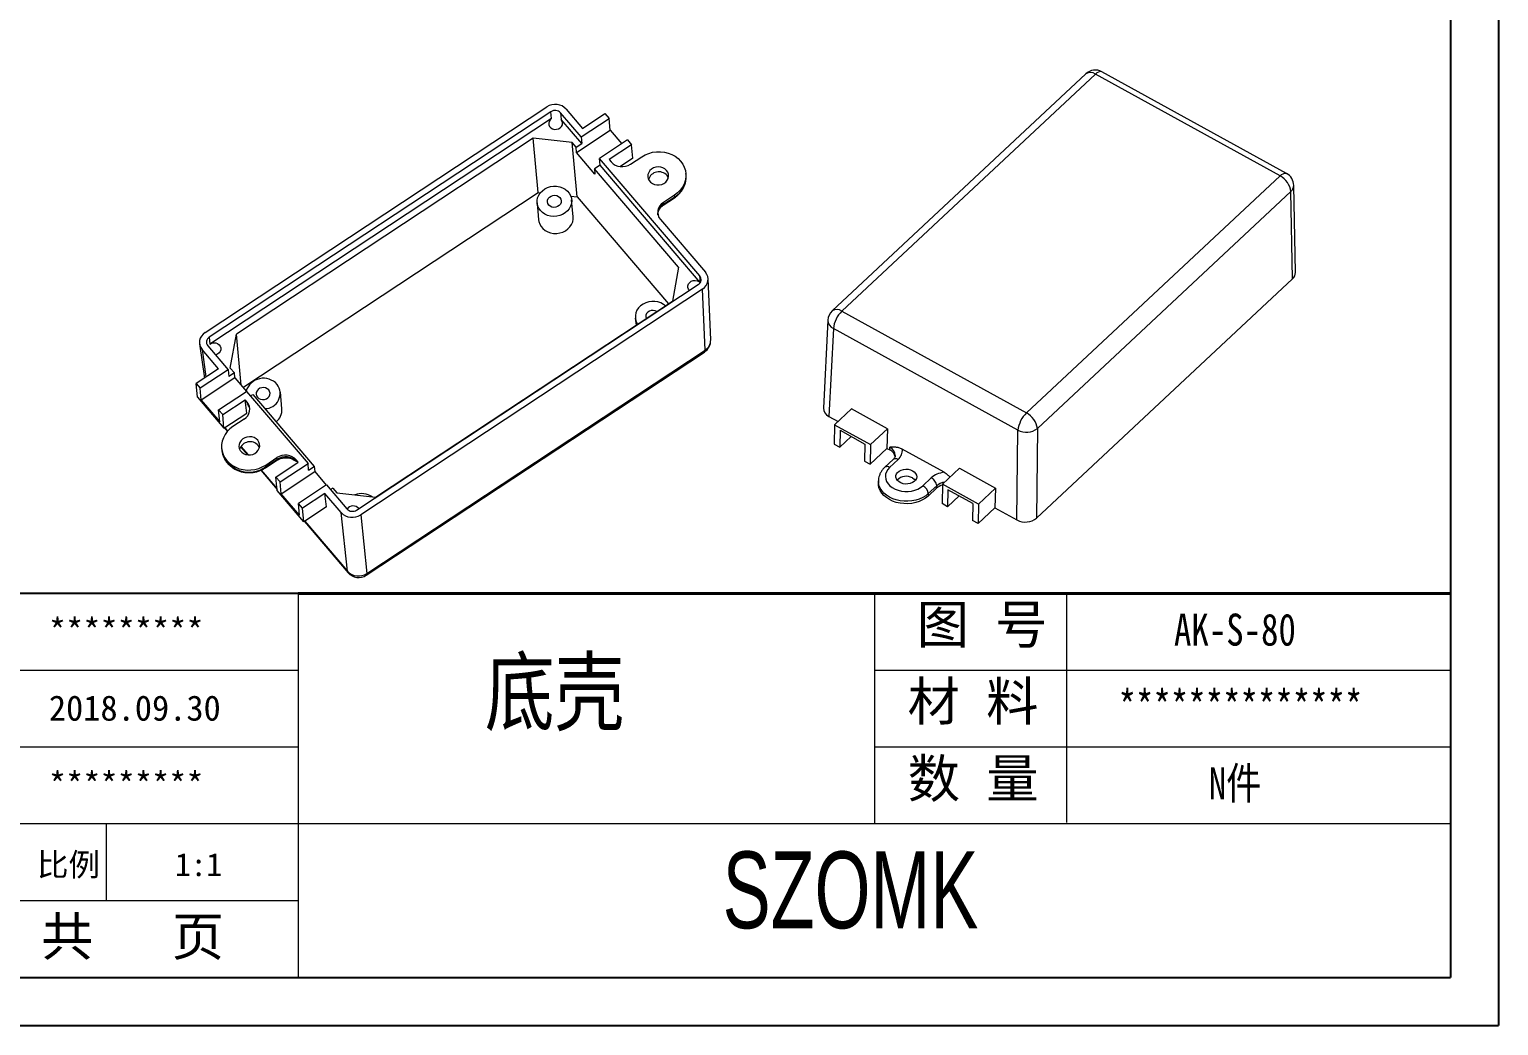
# Model space of a CAD drawing. Header units: inches. Extents: x 2300 to 3202, y 573 to 863.
# Drawn here: x 2499.3 to 2710.8, y 573 to 716.4 of the extents above; entities that cross this region are included whole.
import ezdxf

# ---------------------------------------------------------------- set-up
doc = ezdxf.new("R2010")
doc.units = ezdxf.units.IN
doc.layers.add('文字', color=81, linetype='Continuous')
doc.layers.add('粗实线', color=7, linetype='Continuous', lineweight=30)
doc.layers.add('细实线', color=3, linetype='Continuous', lineweight=9)
doc.styles.get("Standard").update_dxf_attribs({"font": 'txt', "bigfont": 'gbcbig.shx'})
doc.styles.add('宋体', font='', dxfattribs={"width": 0.8, "height": 3.5})
doc.styles.add('长仿宋', font='', dxfattribs={"width": 0.7, "height": 4})
doc.styles.get('宋体').set_extended_font_data('SimSun')
doc.styles.get('长仿宋').set_extended_font_data('SimSun')

msp = doc.modelspace()

# ---------------------------------------------------------------- linework, layer by layer
for p, q in [((2710.847, 863.315), (2710.847, 572.957)), ((2703.934, 856.402), (2703.934, 579.87)), ((2538.014, 635.176), (2455.055, 635.176)), ((2310.823, 579.87), (2703.934, 579.87)), ((2300.197, 572.957), (2710.847, 572.957))]:
    msp.add_line(p, q)
at = {"color": 7, "linetype": 'Continuous', "lineweight": 15}
for p, q in [((2651.407, 710.016), (2614.901, 675.896)), ((2652.794, 709.952), (2616.289, 675.832)), ((2679.371, 695.312), (2652.794, 709.952)), ((2680.314, 695.667), (2653.738, 710.307)), ((2524.606, 672.765), (2573.804, 705.246)), ((2574.393, 704.555), (2525.196, 672.074)), ((2574.484, 703.577), (2574.393, 704.555)), ((2576.595, 704.929), (2578.953, 702.165)), ((2574.484, 703.577), (2525.286, 671.096)), ((2578.736, 700.942), (2575.789, 704.396)), ((2575.789, 704.396), (2575.88, 703.418)), ((2578.827, 699.964), (2575.88, 703.418)), ((2578.736, 700.942), (2582.769, 703.604)), ((2578.953, 702.165), (2582.179, 704.295)), ((2582.179, 704.295), (2582.769, 703.604)), ((2582.928, 701.893), (2582.769, 703.604)), ((2571.847, 700.756), (2529.102, 672.535)), ((2577.431, 700.122), (2571.847, 700.756)), ((2572.572, 692.932), (2571.847, 700.756)), ((2578.089, 698.698), (2582.928, 701.893)), ((2578.736, 700.942), (2578.827, 699.964)), ((2585.422, 700.495), (2581.389, 697.833)), ((2582.928, 701.893), (2584.589, 699.945)), ((2585.422, 700.495), (2586.011, 699.804)), ((2578.021, 699.431), (2577.431, 700.122)), ((2578.156, 692.298), (2577.431, 700.122)), ((2578.021, 699.431), (2578.827, 699.964)), ((2578.089, 698.698), (2578.021, 699.431)), ((2580.741, 695.589), (2578.089, 698.698)), ((2586.011, 699.804), (2582.785, 697.674)), ((2586.192, 697.848), (2586.011, 699.804)), ((2581.48, 696.855), (2580.673, 696.322)), ((2592.758, 682.159), (2580.673, 696.322)), ((2580.673, 696.322), (2580.741, 695.589)), ((2595.831, 680.905), (2581.389, 697.833)), ((2581.48, 696.855), (2581.389, 697.833)), ((2595.893, 679.961), (2581.48, 696.855)), ((2582.785, 697.674), (2583.08, 697.329)), ((2586.192, 697.848), (2584.397, 696.662)), ((2585.872, 697.012), (2587.485, 698.077)), ((2593.848, 695.438), (2593.826, 695.682)), ((2642.865, 661.192), (2679.371, 695.312)), ((2681.593, 681.384), (2681.349, 693.954)), ((2530.051, 664.859), (2572.572, 692.932)), ((2572.572, 692.932), (2572.873, 692.898)), ((2577.258, 692.4), (2578.156, 692.298)), ((2577.606, 689.442), (2577.379, 691.887)), ((2578.156, 692.298), (2591.309, 676.882)), ((2590.565, 691.092), (2592.185, 692.161)), ((2592.201, 692.55), (2590.588, 691.485)), ((2590.603, 691.236), (2592.223, 692.305)), ((2592.223, 692.305), (2592.201, 692.55)), ((2680.942, 693.062), (2644.436, 658.941)), ((2681.186, 680.502), (2680.942, 693.062)), ((2572.401, 691.425), (2572.627, 688.98)), ((2590.588, 691.485), (2590.603, 691.236)), ((2590.154, 689.038), (2596.638, 681.438)), ((2592.758, 682.159), (2591.889, 677.265)), ((2546.417, 647.202), (2595.614, 679.682)), ((2597.4, 671.707), (2597.021, 680.483)), ((2644.3, 646.025), (2681.186, 680.502)), ((2596.204, 678.991), (2547.006, 646.511)), ((2549.144, 649.044), (2591.889, 677.265)), ((2596.582, 670.222), (2596.204, 678.991)), ((2586.548, 674.844), (2586.645, 673.802)), ((2616.289, 675.832), (2642.865, 661.192)), ((2614.27, 674.535), (2613.631, 661.886)), ((2615.058, 673.329), (2614.42, 660.689)), ((2641.635, 658.688), (2615.058, 673.329)), ((2523.802, 671.126), (2524.498, 666.213)), ((2524.979, 670.851), (2527.926, 667.396)), ((2525.196, 672.074), (2525.286, 671.096)), ((2528.234, 667.642), (2529.102, 672.535)), ((2529.785, 665.17), (2529.102, 672.535)), ((2526.53, 667.555), (2524.172, 670.319)), ((2547.814, 637.806), (2596.504, 669.952)), ((2547.892, 638.077), (2596.582, 670.222)), ((2526.53, 667.555), (2523.304, 665.425)), ((2527.926, 667.396), (2523.894, 664.734)), ((2527.926, 667.396), (2528.017, 666.418)), ((2528.823, 666.951), (2528.017, 666.418)), ((2528.234, 667.642), (2528.823, 666.951)), ((2528.891, 666.217), (2528.823, 666.951)), ((2523.485, 663.469), (2523.304, 665.425)), ((2523.304, 665.425), (2523.894, 664.734)), ((2524.052, 663.023), (2523.894, 664.734)), ((2528.891, 666.217), (2524.052, 663.023)), ((2526.546, 661.625), (2530.579, 664.287)), ((2528.891, 666.217), (2530.553, 664.27)), ((2530.579, 664.287), (2539.421, 653.924)), ((2523.485, 663.469), (2527.317, 658.978)), ((2524.052, 663.023), (2526.705, 659.913)), ((2527.136, 660.934), (2530.362, 663.064)), ((2530.599, 661.145), (2530.362, 663.064)), ((2530.657, 662.719), (2530.362, 663.064)), ((2530.687, 662.47), (2530.657, 662.719)), ((2531.145, 663.623), (2531.476, 663.842)), ((2531.476, 663.842), (2540.318, 653.478)), ((2535.667, 661.754), (2535.441, 664.199)), ((2526.546, 661.625), (2527.136, 660.934)), ((2526.705, 659.913), (2526.546, 661.625)), ((2527.317, 658.978), (2527.136, 660.934)), ((2527.317, 658.978), (2530.599, 661.145)), ((2530.222, 660.272), (2528.609, 659.207)), ((2614.42, 660.689), (2615.752, 659.955)), ((2617.692, 661.768), (2615.231, 659.468)), ((2622.869, 658.916), (2617.692, 661.768)), ((2527.398, 659.031), (2527.826, 658.529)), ((2615.231, 659.468), (2615.187, 656.673)), ((2615.231, 659.468), (2620.408, 656.616)), ((2616.022, 658.68), (2615.984, 656.235)), ((2616.022, 658.68), (2619.606, 656.706)), ((2620.408, 656.616), (2622.869, 658.916)), ((2622.869, 658.916), (2622.783, 656.082)), ((2641.498, 645.772), (2641.635, 658.688)), ((2644.436, 658.941), (2644.3, 646.025)), ((2526.984, 656.074), (2527.007, 655.83)), ((2527.007, 655.83), (2527.016, 655.75)), ((2529.721, 656.308), (2530.71, 655.149)), ((2615.187, 656.673), (2615.984, 656.235)), ((2617.644, 657.786), (2615.984, 656.235)), ((2619.606, 656.706), (2619.568, 654.26)), ((2620.408, 656.616), (2620.364, 653.822)), ((2620.364, 653.822), (2622.783, 656.082)), ((2622.783, 656.082), (2623.181, 655.863)), ((2623.181, 655.863), (2623.192, 656.23)), ((2631.002, 652.635), (2624.981, 655.952)), ((2533.309, 653.291), (2534.929, 654.361)), ((2533.325, 653.68), (2534.938, 654.744)), ((2533.348, 653.435), (2533.325, 653.68)), ((2533.348, 653.435), (2534.968, 654.505)), ((2534.799, 651.952), (2538.025, 654.082)), ((2534.968, 654.505), (2534.938, 654.744)), ((2535.388, 651.261), (2539.421, 653.924)), ((2537.73, 654.428), (2537.761, 654.179)), ((2538.025, 654.082), (2537.73, 654.428)), ((2539.512, 652.946), (2539.421, 653.924)), ((2619.568, 654.26), (2620.364, 653.822)), ((2623.688, 654.501), (2622.474, 653.366)), ((2624.382, 654.469), (2623.168, 653.334)), ((2532.606, 652.926), (2534.965, 650.162)), ((2534.98, 649.996), (2534.799, 651.952)), ((2535.388, 651.261), (2534.799, 651.952)), ((2535.547, 649.55), (2540.386, 652.745)), ((2539.512, 652.946), (2540.318, 653.478)), ((2540.318, 653.478), (2540.386, 652.745)), ((2540.386, 652.745), (2542.048, 650.797)), ((2627.946, 650.702), (2629.161, 651.837)), ((2630.761, 650.913), (2633.222, 653.213)), ((2633.222, 653.213), (2638.398, 650.362)), ((2538.812, 645.505), (2534.98, 649.996)), ((2535.547, 649.55), (2535.388, 651.261)), ((2538.2, 646.441), (2535.547, 649.55)), ((2542.074, 650.815), (2538.041, 648.152)), ((2541.857, 649.591), (2538.631, 647.461)), ((2544.215, 646.827), (2541.857, 649.591)), ((2542.094, 647.672), (2541.857, 649.591)), ((2542.074, 650.815), (2545.021, 647.36)), ((2542.971, 650.369), (2542.64, 650.151)), ((2542.971, 650.369), (2543.56, 649.678)), ((2543.56, 649.678), (2549.144, 649.044)), ((2621.546, 651.382), (2621.541, 651.033)), ((2629.935, 650.345), (2628.726, 649.215)), ((2628.732, 649.564), (2628.726, 649.215)), ((2629.946, 650.7), (2628.732, 649.564)), ((2629.935, 650.345), (2629.946, 650.7)), ((2630.761, 650.913), (2630.717, 648.118)), ((2635.937, 648.061), (2630.761, 650.913)), ((2631.552, 650.125), (2631.513, 647.68)), ((2635.135, 648.151), (2631.552, 650.125)), ((2638.398, 650.362), (2635.937, 648.061)), ((2638.398, 650.362), (2638.312, 647.527)), ((2538.631, 647.461), (2538.041, 648.152)), ((2538.2, 646.441), (2538.041, 648.152)), ((2538.812, 645.505), (2538.631, 647.461)), ((2542.094, 647.672), (2538.812, 645.505)), ((2631.513, 647.68), (2630.717, 648.118)), ((2631.513, 647.68), (2633.174, 649.231)), ((2635.135, 648.151), (2635.097, 645.705)), ((2635.937, 648.061), (2635.894, 645.267)), ((2638.312, 647.527), (2635.894, 645.267)), ((2638.312, 647.527), (2641.498, 645.772)), ((2538.892, 645.559), (2545.19, 638.177)), ((2545.101, 638.393), (2544.215, 646.827)), ((2547.006, 646.511), (2547.892, 638.077)), ((2635.894, 645.267), (2635.097, 645.705))]:
    msp.add_line(p, q, dxfattribs=at)
at = {"color": 8, "linetype": 'Continuous', "lineweight": 15}
for p, q in [((2595.915, 679.998), (2595.831, 680.905)), ((2524.172, 670.319), (2524.732, 666.368)), ((2527.458, 659.071), (2527.875, 658.583)), ((2529.762, 656.371), (2530.813, 655.139)), ((2532.677, 652.954), (2534.953, 650.286)), ((2538.953, 645.599), (2545.101, 638.393))]:
    msp.add_line(p, q, dxfattribs=at)
at = {"color": 7, "linetype": 'Continuous', "lineweight": 15, "flags": 128}
for points in [[(2574.484, 703.577), (2574.275, 703.392), (2574.135, 703.164), (2574.076, 702.912), (2574.102, 702.658), (2574.213, 702.424), (2574.397, 702.229), (2574.64, 702.09), (2574.92, 702.021), (2575.213, 702.025), (2575.494, 702.104), (2575.739, 702.25), (2575.926, 702.451), (2576.04, 702.689), (2576.071, 702.945), (2576.016, 703.195), (2575.88, 703.418)], [(2587.485, 698.077), (2587.968, 698.352), (2588.489, 698.565), (2589.038, 698.712), (2589.603, 698.79), (2590.173, 698.797), (2590.737, 698.733), (2591.282, 698.599), (2591.798, 698.399), (2592.274, 698.135), (2592.7, 697.815), (2593.069, 697.443), (2593.371, 697.028), (2593.602, 696.578), (2593.757, 696.103), (2593.831, 695.611), (2593.825, 695.113), (2593.737, 694.619), (2593.57, 694.14), (2593.328, 693.684), (2593.014, 693.262), (2592.636, 692.881), (2592.201, 692.55)], [(2591.052, 696.112), (2590.816, 696.329), (2590.527, 696.492), (2590.201, 696.591), (2589.856, 696.621), (2589.51, 696.581), (2589.182, 696.472), (2588.89, 696.301), (2588.649, 696.077), (2588.472, 695.811), (2588.369, 695.519), (2588.346, 695.215), (2588.403, 694.917), (2588.538, 694.64), (2588.744, 694.4), (2589.008, 694.208), (2589.318, 694.076), (2589.656, 694.011), (2590.004, 694.016), (2590.343, 694.091), (2590.655, 694.232), (2590.924, 694.431), (2591.134, 694.678), (2591.274, 694.959), (2591.338, 695.259), (2591.321, 695.562), (2591.224, 695.851), (2591.052, 696.112)], [(2591.31, 695.079), (2591.292, 695.118), (2591.12, 695.378)], [(2572.874, 690.325), (2572.643, 690.655), (2572.484, 691.017), (2572.403, 691.399), (2572.402, 691.79), (2572.481, 692.177), (2572.637, 692.546), (2572.865, 692.887), (2573.159, 693.189), (2573.508, 693.441), (2573.902, 693.636), (2574.327, 693.767), (2574.771, 693.831), (2575.218, 693.824), (2575.655, 693.748), (2576.067, 693.605), (2576.441, 693.399), (2576.766, 693.137), (2577.03, 692.827), (2577.226, 692.48), (2577.346, 692.106), (2577.387, 691.718), (2577.348, 691.328), (2577.231, 690.948), (2577.037, 690.591), (2576.775, 690.268), (2576.453, 689.99), (2576.08, 689.766), (2575.668, 689.602), (2575.232, 689.504), (2574.785, 689.476), (2574.341, 689.517), (2573.915, 689.627), (2573.52, 689.803), (2573.169, 690.038), (2572.874, 690.325)], [(2574.083, 691.124), (2573.95, 691.34), (2573.893, 691.582), (2573.916, 691.83), (2574.019, 692.063), (2574.192, 692.264), (2574.421, 692.416), (2574.689, 692.506), (2574.972, 692.527), (2575.25, 692.478), (2575.498, 692.362), (2575.696, 692.189), (2575.83, 691.972), (2575.887, 691.73), (2575.863, 691.483), (2575.761, 691.249), (2575.588, 691.048), (2575.359, 690.896), (2575.091, 690.806), (2574.807, 690.785), (2574.53, 690.835), (2574.282, 690.95), (2574.083, 691.124)], [(2572.627, 688.98), (2572.66, 688.761), (2572.781, 688.387), (2572.976, 688.04), (2573.24, 687.73), (2573.565, 687.468), (2573.939, 687.262), (2574.351, 687.119), (2574.788, 687.043), (2575.236, 687.036), (2575.679, 687.1), (2576.105, 687.231), (2576.498, 687.426), (2576.847, 687.678), (2577.141, 687.98), (2577.37, 688.321), (2577.526, 688.691), (2577.604, 689.077), (2577.606, 689.442)], [(2594.333, 678.836), (2594.209, 679.008), (2594.126, 679.251), (2594.128, 679.507), (2594.215, 679.753), (2594.38, 679.969), (2594.608, 680.135), (2594.879, 680.237), (2595.171, 680.267), (2595.459, 680.222), (2595.716, 680.105), (2595.893, 679.96)], [(2590.872, 676.594), (2590.589, 676.817), (2590.215, 677.023), (2589.802, 677.167), (2589.366, 677.243), (2588.918, 677.249), (2588.475, 677.186), (2588.049, 677.054), (2587.656, 676.86), (2587.306, 676.607), (2587.013, 676.306), (2586.784, 675.965), (2586.628, 675.595), (2586.549, 675.208), (2586.551, 674.817), (2586.632, 674.435), (2586.79, 674.073), (2586.866, 673.949)], [(2589.642, 675.782), (2589.397, 675.896), (2589.12, 675.945), (2588.836, 675.924), (2588.569, 675.834), (2588.339, 675.682), (2588.166, 675.482), (2588.064, 675.248), (2588.04, 675), (2588.096, 674.761)], [(2525.286, 671.096), (2525.546, 671.221), (2525.834, 671.276), (2526.125, 671.255), (2526.396, 671.162), (2526.621, 671.003), (2526.782, 670.793), (2526.865, 670.549), (2526.863, 670.293), (2526.776, 670.047), (2526.611, 669.832), (2526.384, 669.666), (2526.112, 669.563), (2526.083, 669.557)], [(2533.758, 664.5), (2533.559, 664.673), (2533.311, 664.789), (2533.034, 664.839), (2532.75, 664.818), (2532.483, 664.727), (2532.253, 664.576), (2532.08, 664.375), (2531.978, 664.141), (2531.954, 663.893), (2532.011, 663.652), (2532.145, 663.435), (2532.343, 663.262), (2532.591, 663.146), (2532.869, 663.097), (2533.152, 663.118), (2533.42, 663.208), (2533.65, 663.36), (2533.822, 663.561), (2533.925, 663.794), (2533.948, 664.042), (2533.891, 664.284), (2533.758, 664.5)], [(2528.609, 659.207), (2528.174, 658.876), (2527.796, 658.495), (2527.482, 658.072), (2527.24, 657.617), (2527.073, 657.137), (2526.985, 656.643), (2526.979, 656.146), (2527.053, 655.654), (2527.208, 655.178), (2527.439, 654.728), (2527.741, 654.313), (2528.11, 653.942), (2528.536, 653.621), (2529.012, 653.358), (2529.528, 653.157), (2530.073, 653.024), (2530.637, 652.96), (2531.207, 652.967), (2531.772, 653.045), (2532.321, 653.191), (2532.842, 653.405), (2533.325, 653.68)], [(2532.177, 657.242), (2531.941, 657.459), (2531.652, 657.622), (2531.326, 657.721), (2530.981, 657.751), (2530.635, 657.711), (2530.307, 657.603), (2530.014, 657.431), (2529.773, 657.207), (2529.597, 656.941), (2529.494, 656.649), (2529.471, 656.345), (2529.528, 656.047), (2529.663, 655.77), (2529.868, 655.53), (2530.133, 655.338), (2530.443, 655.206), (2530.78, 655.141), (2531.128, 655.146), (2531.467, 655.221), (2531.78, 655.362), (2532.048, 655.561), (2532.258, 655.808), (2532.399, 656.089), (2532.462, 656.389), (2532.445, 656.692), (2532.348, 656.981), (2532.177, 657.242)], [(2532.434, 656.209), (2532.416, 656.248), (2532.245, 656.508)], [(2623.168, 653.334), (2622.902, 653.037), (2622.708, 652.712), (2622.592, 652.368), (2622.557, 652.015), (2622.604, 651.662), (2622.731, 651.318), (2622.936, 650.994), (2623.212, 650.697), (2623.552, 650.437), (2623.946, 650.22), (2624.385, 650.051), (2624.855, 649.937), (2625.345, 649.879), (2625.84, 649.879), (2626.328, 649.938), (2626.795, 650.053), (2627.228, 650.223), (2627.615, 650.441), (2627.946, 650.702)], [(2626.464, 652.866), (2626.715, 652.691), (2626.904, 652.48), (2627.02, 652.244), (2627.057, 651.996), (2627.013, 651.749), (2626.891, 651.517), (2626.697, 651.312), (2626.441, 651.144), (2626.138, 651.024), (2625.803, 650.958), (2625.456, 650.948), (2625.113, 650.996), (2624.795, 651.1), (2624.517, 651.252), (2624.296, 651.446), (2624.143, 651.671), (2624.066, 651.915), (2624.069, 652.164), (2624.152, 652.405), (2624.312, 652.626), (2624.538, 652.813), (2624.819, 652.958), (2625.14, 653.052), (2625.484, 653.09), (2625.831, 653.071), (2626.164, 652.995), (2626.464, 652.866)], [(2626.448, 651.818), (2626.699, 651.643), (2626.858, 651.474)], [(2628.726, 649.215), (2628.349, 648.911), (2627.916, 648.649), (2627.433, 648.435), (2626.913, 648.271), (2626.364, 648.163), (2625.799, 648.112), (2625.228, 648.119), (2624.664, 648.185), (2624.117, 648.306), (2623.6, 648.483), (2623.122, 648.709), (2622.693, 648.982), (2622.322, 649.295), (2622.017, 649.643), (2621.783, 650.017), (2621.626, 650.411), (2621.549, 650.816), (2621.541, 651.033)]]:
    msp.add_lwpolyline(points, dxfattribs=at)
at = {"color": 8, "linetype": 'Continuous', "lineweight": 15, "flags": 128}
for points in [[(2679.371, 695.312), (2679.604, 695.504), (2679.827, 695.636), (2680.032, 695.704), (2680.212, 695.704), (2680.314, 695.667)], [(2628.732, 649.564), (2628.355, 649.261), (2627.921, 648.999), (2627.439, 648.784), (2626.918, 648.621), (2626.37, 648.513), (2625.804, 648.462), (2625.233, 648.469), (2624.669, 648.534), (2624.123, 648.656), (2623.605, 648.832), (2623.127, 649.059), (2622.698, 649.331), (2622.328, 649.645), (2622.022, 649.992), (2621.789, 650.366), (2621.632, 650.76), (2621.555, 651.165), (2621.547, 651.385)], [(2545.101, 638.393), (2545.154, 638.229), (2545.19, 638.177)]]:
    msp.add_lwpolyline(points, dxfattribs=at)
at = {"color": 7, "linetype": 'Continuous', "lineweight": 15}
for centre, radius, start, end in [((2652.773, 708.555), 2, 61.15074, 133.06609), ((2574.998, 703.655), 1.084, 43.13127, 123.91841), ((2589.943, 694.331), 1.576, 41.66884, 162.15906), ((2677.997, 692.68), 2.969, 7.39567, 62.44985), ((2679.349, 693.915), 2, 1.11356, 61.15074), ((2595.207, 680.385), 0.813, 300.09813, 39.78207), ((2616.267, 674.435), 2, 133.06609, 177.11051), ((2619.112, 672.89), 4.077, 133.81623, 173.82184), ((2525.603, 671.371), 0.813, 120.09813, 219.78207), ((2595.402, 671.621), 2, 303.43312, 2.46819), ((2533.008, 663.55), 2.627, 41.74418, 162.69228), ((2533.207, 663.996), 2.191, 270.17423, 36.49443), ((2533.552, 661.615), 2.119, 306.83183, 3.7391), ((2645.688, 658.25), 4.077, 133.81623, 173.82184), ((2641.492, 658.559), 2.969, 7.39567, 62.44985), ((2642.841, 660.97), 2.581, 242.13278, 308.18314), ((2531.068, 655.461), 1.576, 41.66884, 162.15906), ((2625.541, 650.232), 1.827, 60.23507, 135.41222), ((2628.482, 650.528), 1.474, 6.67043, 62.58853), ((2547.153, 646.823), 2.748, 55.75718, 111.2925), ((2627.267, 649.393), 1.474, 6.67043, 62.58853), ((2545.812, 648.101), 1.084, 223.13127, 303.91841), ((2545.934, 646.72), 1.073, 40.73884, 145.48713), ((2546.679, 639.849), 2.148, 222.67153, 304.37814), ((2546.712, 639.475), 2, 220.47073, 303.43312)]:
    msp.add_arc(centre, radius, start, end, dxfattribs=at)
at = {"color": 8, "linetype": 'Continuous', "lineweight": 15}
for centre, radius, start, end in [((2652.056, 709.019), 1.19, 51.67501, 123.0556), ((2653.539, 709.405), 0.924, 77.56172, 143.63651), ((2590.458, 695.209), 3.398, 301.30324, 3.86442), ((2680.155, 693.96), 1.194, 311.24794, 359.72019), ((2592.094, 692.263), 0.136, 311.92335, 18.05313), ((2590.473, 691.194), 0.137, 312.82488, 17.86204), ((2615.551, 674.898), 1.19, 51.67501, 123.0556), ((2615.649, 674.576), 1.38, 181.68663, 244.6508), ((2595.692, 671.68), 1.708, 301.40257, 0.90801), ((2596.334, 670.147), 0.259, 310.91971, 16.72791), ((2530.95, 656.693), 4.046, 193.47688, 306.357), ((2534.839, 654.462), 0.136, 311.61623, 18.1178), ((2624.013, 654.004), 0.594, 51.56618, 123.16443), ((2533.218, 653.393), 0.136, 312.00839, 18.03518), ((2622.799, 652.869), 0.594, 51.56176, 123.19452), ((2547.644, 638.002), 0.259, 310.91971, 16.72791)]:
    msp.add_arc(centre, radius, start, end, dxfattribs=at)
at = {"color": 7, "linetype": 'Continuous', "lineweight": 15}
for centre, major_axis, ratio, start_param, end_param in [((2574.982, 703.863), (1.991, 0.186), 0.8713365, 0.5502454, 2.1207371), ((2584.693, 698.394), (1.992, 0.186), 0.8710398, 3.6916943, 5.2624906), ((2591.767, 690.103), (1.992, 0.186), 0.8710398, 2.120898, 3.6916943), ((2595.024, 680.373), (1.992, 0.184), 0.8708633, 5.2636395, 6.8341313), ((2679.593, 681.379), (2, -0.031), 0.7151795, 5.644966, 6.3081738), ((2525.786, 671.383), (1.992, 0.184), 0.8708633, 2.1220469, 3.6925386), ((2529.043, 661.653), (1.992, 0.186), 0.8710398, 5.2624906, 6.833287), ((2615.63, 661.819), (2, -0.031), 0.7151795, 3.1166042, 4.0738651), ((2621.971, 654.732), (2, -0.031), 0.7154196, 0.129253, 0.9323357), ((2621.993, 655.785), (3, -0.046), 0.7154196, 5.6447247, 6.3822848), ((2536.117, 653.363), (1.992, 0.186), 0.8710398, 0.5501017, 2.120898), ((2536.147, 653.123), (1.994, 0.157), 0.8686973, 0.5625528, 2.1333492), ((2631.55, 650.521), (3, -0.046), 0.7154196, 1.7655719, 2.5031321), ((2631.528, 649.468), (2, -0.031), 0.7154196, 1.9765801, 2.5031321), ((2545.828, 647.893), (1.991, 0.186), 0.8713365, 3.6918381, 5.2623298), ((2642.707, 646.903), (2, -0.032), 0.7155965, 4.0744433, 5.6449351)]:
    msp.add_ellipse(centre, major_axis=major_axis, ratio=ratio, start_param=start_param, end_param=end_param, dxfattribs=at)
at = {"color": 8, "linetype": 'Continuous', "lineweight": 15}
for centre, major_axis, ratio, start_param, end_param in [((2591.782, 689.854), (1.989, 0.217), 0.8731654, 2.1069652, 3.0275841), ((2529.073, 661.414), (1.994, 0.157), 0.8686973, 0.1104269, 0.5625528), ((2621.982, 655.087), (2, -0.015), 0.720325, 6.2658543, 7.2098496), ((2631.539, 649.822), (2, -0.015), 0.720325, 1.7978014, 2.4974606)]:
    msp.add_ellipse(centre, major_axis=major_axis, ratio=ratio, start_param=start_param, end_param=end_param, dxfattribs=at)
at = {"color": 7, "linetype": 'Continuous', "lineweight": 15}
for points, knots in [([(2592.185, 692.161), (2592.268, 692.219), (2592.494, 692.376), (2592.826, 692.671), (2593.16, 693.055), (2593.435, 693.475), (2593.646, 693.924), (2593.79, 694.391), (2593.86, 694.869), (2593.875, 695.235), (2593.844, 695.435), (2593.837, 695.478)], [0, 0, 0, 0, 0.0758544, 0.2046872, 0.3333553, 0.4614392, 0.5887825, 0.7152967, 0.8409908, 0.9659815, 1, 1, 1, 1]), ([(2589.796, 689.696), (2589.792, 689.732), (2589.775, 689.867), (2589.815, 690.104), (2589.919, 690.396), (2590.092, 690.67), (2590.308, 690.906), (2590.484, 691.034), (2590.565, 691.092)], [0, 0, 0, 0, 0.0748652, 0.2758296, 0.472665, 0.6620806, 0.8451707, 1, 1, 1, 1]), ([(2530.869, 662.176), (2530.844, 662.216), (2530.784, 662.312), (2530.724, 662.41), (2530.689, 662.468), (2530.687, 662.47)], [0, 0, 0, 0, 0.4118938, 0.9744353, 1, 1, 1, 1]), ([(2530.862, 662.172), (2530.895, 662.122), (2530.967, 662.01), (2530.999, 661.89), (2531.017, 661.823)], [0, 0, 0, 0, 0.4467996, 1, 1, 1, 1]), ([(2624.981, 655.952), (2624.815, 656.043), (2624.653, 656.108), (2624.334, 656.2), (2624.18, 656.227), (2623.738, 656.27), (2623.465, 656.251), (2623.192, 656.23)], [0, 0, 0, 0, 0.25, 0.25, 0.5, 0.5, 1, 1, 1, 1]), ([(2527.024, 655.745), (2527.036, 655.645), (2527.065, 655.388), (2527.189, 654.986), (2527.385, 654.549), (2527.645, 654.141), (2527.962, 653.769), (2528.331, 653.438), (2528.745, 653.154), (2529.2, 652.922), (2529.686, 652.746), (2530.196, 652.63), (2530.72, 652.576), (2531.251, 652.584), (2531.777, 652.656), (2532.291, 652.79), (2532.773, 652.981), (2533.107, 653.16), (2533.277, 653.27), (2533.309, 653.291)], [0, 0, 0, 0, 0.039243, 0.101138, 0.1630248, 0.2250446, 0.2873118, 0.3499006, 0.4128404, 0.4761211, 0.5397048, 0.6035406, 0.6675769, 0.7317691, 0.7960811, 0.8604785, 0.9249222, 0.9856326, 1, 1, 1, 1]), ([(2534.929, 654.361), (2534.974, 654.389), (2535.115, 654.478), (2535.382, 654.599), (2535.731, 654.699), (2536.095, 654.745), (2536.459, 654.737), (2536.812, 654.676), (2537.136, 654.562), (2537.355, 654.457), (2537.449, 654.383), (2537.461, 654.374)], [0, 0, 0, 0, 0.0607289, 0.1930692, 0.3250393, 0.4564932, 0.5876299, 0.7185764, 0.8495286, 0.9808444, 1, 1, 1, 1]), ([(2537.761, 654.179), (2537.76, 654.18), (2537.729, 654.2), (2537.633, 654.261), (2537.534, 654.331), (2537.465, 654.379)], [0, 0, 0, 0, 0.0138295, 0.3181425, 1, 1, 1, 1]), ([(2623.98, 655.047), (2623.975, 654.992), (2623.965, 654.894), (2623.887, 654.733), (2623.791, 654.602), (2623.713, 654.525), (2623.688, 654.501)], [0, 0, 0, 0, 0.34884374, 0.62718136, 0.88399114, 1, 1, 1, 1]), ([(2622.474, 653.366), (2622.407, 653.3), (2622.228, 653.124), (2621.984, 652.806), (2621.764, 652.409), (2621.621, 651.993), (2621.551, 651.649), (2621.554, 651.446), (2621.555, 651.386)], [0, 0, 0, 0, 0.121614, 0.3259288, 0.5276303, 0.7249675, 0.918229, 1, 1, 1, 1]), ([(2631.002, 652.635), (2631.191, 652.515), (2631.496, 652.322), (2631.763, 652.048), (2631.864, 651.944)], [0, 0, 0, 0, 0.6225179, 1, 1, 1, 1])]:
    msp.add_open_spline(points, degree=3, knots=knots, dxfattribs=at)
at = {"layer": '粗实线', "color": 7, "lineweight": 40}
msp.add_line((2703.934, 635.176), (2538.014, 635.176), dxfattribs=at)
at = {"layer": '细实线', "color": 7}
for p, q in [((2538.014, 635.176), (2538.014, 579.87)), ((2620.974, 635.176), (2620.974, 601.993)), ((2648.627, 635.176), (2648.627, 602.225)), ((2538.014, 624.115), (2455.055, 624.115)), ((2703.934, 624.115), (2620.974, 624.115)), ((2538.014, 613.054), (2455.055, 613.054)), ((2703.934, 613.054), (2620.974, 613.054)), ((2703.934, 601.993), (2455.055, 601.993)), ((2510.361, 601.993), (2510.361, 590.931)), ((2538.014, 590.931), (2455.055, 590.931))]:
    msp.add_line(p, q, dxfattribs=at)

# ---------------------------------------------------------------- texts
at = {"char_height": 3.63769, "width": 2067.48145, "attachment_point": 1}
for s, insert in [('{\\fSimHei|b0|i0|c134|p49;*********}', (2502.111, 631.569)), ('{\\fSimHei|b0|i0|c134|p49;2018.\\fSimHei|b0|i0|c0|p49;09\\fSimHei|b0|i0|c134|p49;.\\fSimHei|b0|i0|c0|p49;30}', (2502.111, 620.508)), ('{\\fSimHei|b0|i0|c134|p49;*********}', (2502.111, 609.447))]:
    msp.add_mtext(s, dxfattribs=dict(at, insert=insert))
at = {"layer": '文字', "color": 0, "attachment_point": 1, "style": '宋体'}
for s, insert, char_height, width in [('{\\H1.111x;AK-S-80}', (2664.104, 632.287), 4.14798, 47.9553), ('底壳', (2564.865, 625.627), 9.2177, 117.84539), ('{\\H1.111x;**************}', (2656.125, 621.226), 4.14798, 47.9553), ('{\\H1.111x;N件}', (2669.121, 610.164), 4.14798, 47.9553)]:
    msp.add_mtext(s, dxfattribs=dict(at, insert=insert, char_height=char_height, width=width))
at = {"layer": '粗实线', "insert": (2599.121, 598.032), "char_height": 11.06128, "width": 124.0413, "attachment_point": 1, "style": '长仿宋'}
msp.add_mtext('{\\fSTXinwei|b0|i0|c134|p2;SZOMK}', dxfattribs=at)
at = {"layer": '细实线', "color": 7, "attachment_point": 1}
for s, insert, char_height, width in [('{\\fSimSun|b0|i0|c134|p54;图 号}', (2627.056, 633.497), 5.53064, 27.6532), ('{\\fSimSun|b0|i0|c134|p54;材 料   }', (2625.744, 622.436), 5.53064, 27.6532), ('{\\fSimSun|b0|i0|c134|p54;数 量}', (2625.771, 611.32), 5.53064, 24.98813), ('{\\fSimSun|b0|i0|c134|p54;比例}', (2500.406, 597.803), 3.31838, 14.56667), ('{\\fSimSun|b0|i0|c134|p54;1:1}', (2520.282, 597.803), 3.31838, 14.56667), ('{\\fSimSun|b0|i0|c134|p54; 共   页}', (2497.211, 588.56), 5.53064, 41.4798)]:
    msp.add_mtext(s, dxfattribs=dict(at, insert=insert, char_height=char_height, width=width))

doc.saveas('drawing.dxf')
